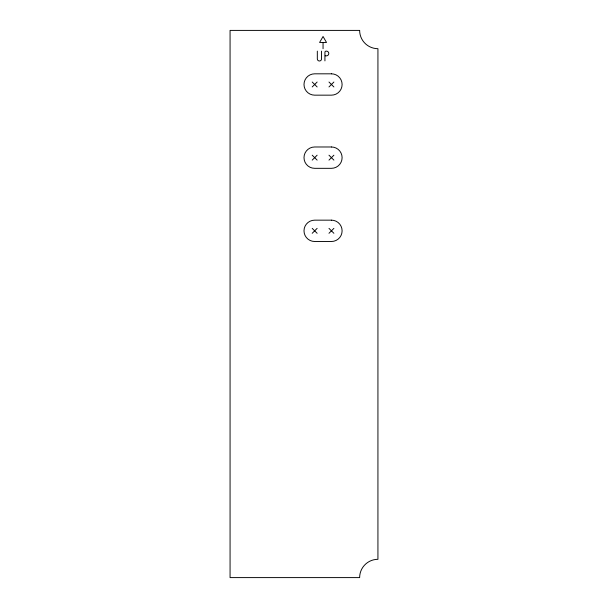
<?xml version="1.0" encoding="UTF-8"?>
<svg xmlns="http://www.w3.org/2000/svg" width="608" height="608" viewBox="0 0 608 608"><rect width="100%" height="100%" fill="white"/><g stroke="black" fill="none" stroke-linecap="round" stroke-linejoin="round"><path stroke-width="0.91" d="M312.208 86.952L317.133 82.027M328.974 86.952L333.898 82.027M312.208 160.117L317.133 155.192M328.974 160.117L333.898 155.192M312.208 233.29L317.133 228.365M328.974 233.29L333.898 228.365M322.81 42.476L319.603 42.476L323.053 36.495L326.511 42.476L323.053 42.476L323.053 48.693M325.174 55.837L326.435 55.837A2.348 2.348 0 0 0 328.784 53.481A2.348 2.348 0 0 0 326.435 51.133L326.078 51.133A1.14 1.14 0 0 0 324.93 52.273L324.93 60.891M328.974 82.027L333.898 86.952M312.208 82.027L317.133 86.952M328.974 155.192L333.898 160.117M312.208 155.192L317.133 160.117M328.974 228.365L333.898 233.29M312.208 228.365L317.133 233.29M321.541 51.133L321.541 58.885A2.113 2.113 0 0 1 319.436 60.998A2.113 2.113 0 0 1 317.323 58.885L317.323 51.133M359.64 30.4L230.067 30.4L230.067 577.6L359.64 577.6A18.293 18.293 0 0 1 377.933 559.307L377.933 48.693A18.293 18.293 0 0 1 359.64 30.4M331.436 73.819L314.67 73.819A10.67 10.67 0 0 0 304 84.489A10.67 10.67 0 0 0 314.67 95.16L331.436 95.16A10.67 10.67 0 0 0 342.106 84.489A10.67 10.67 0 0 0 331.436 73.819M331.436 146.984L314.67 146.984A10.67 10.67 0 0 0 304 157.654A10.67 10.67 0 0 0 314.67 168.325L331.436 168.325A10.67 10.67 0 0 0 342.106 157.654A10.67 10.67 0 0 0 331.436 146.984M331.436 220.157L314.67 220.157A10.67 10.67 0 0 0 304 230.827A10.67 10.67 0 0 0 314.67 241.498L331.436 241.498A10.67 10.67 0 0 0 342.106 230.827A10.67 10.67 0 0 0 331.436 220.157"/></g></svg>
